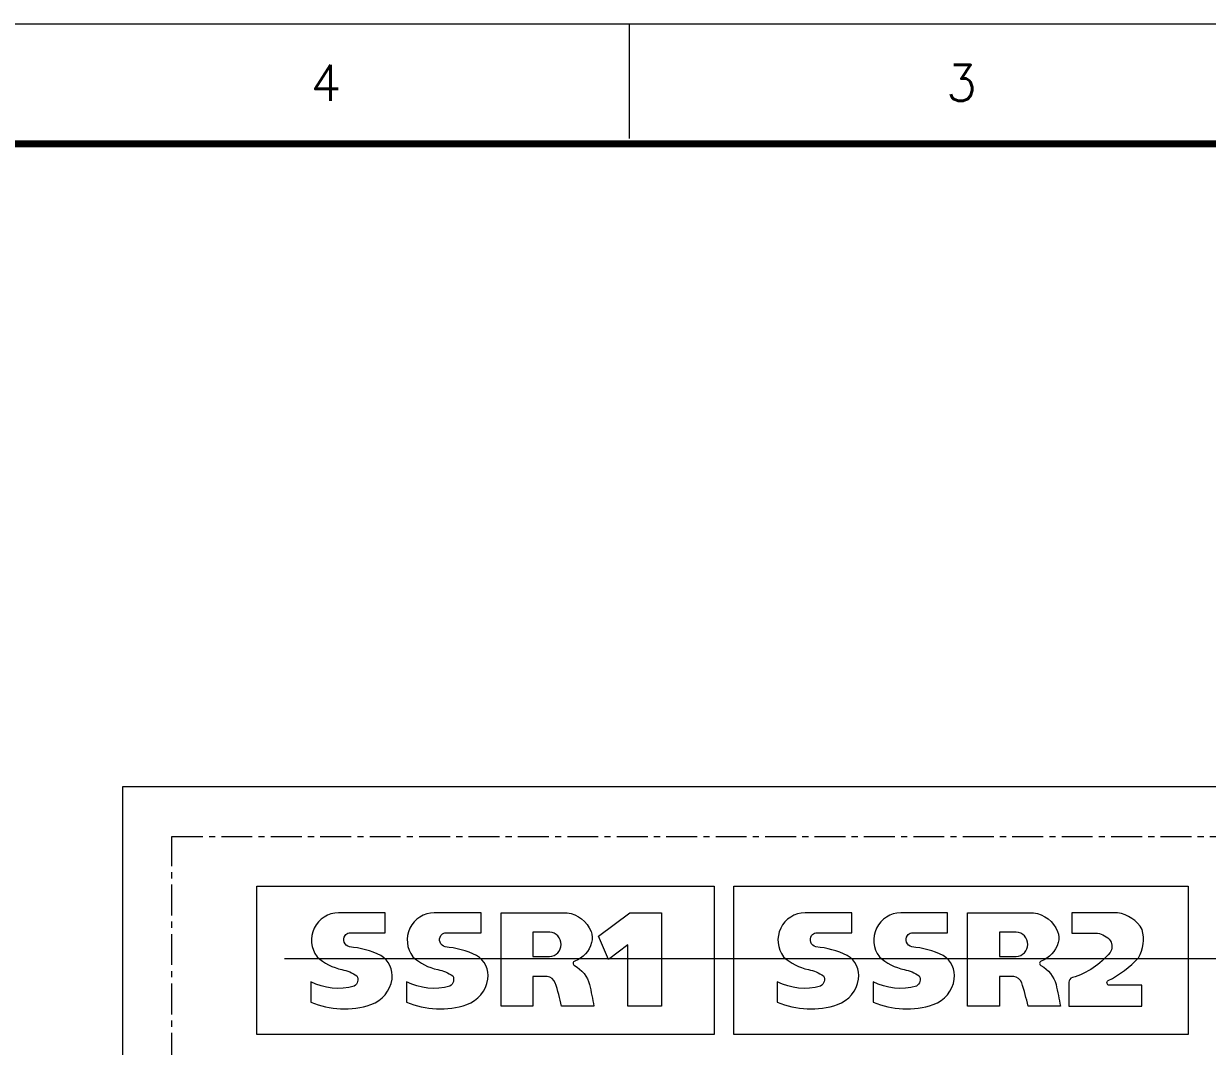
# Model space of a CAD drawing. Extents: x 105 to 1195, y -174 to 82.
# Drawn here: x 851.55 to 899.45, y -61.66 to -20.29 of the extents above; entities that cross this region are included whole.
import ezdxf

# ---------------------------------------------------------------- set-up
doc = ezdxf.new("R2010")
doc.units = 0
doc.header["$MEASUREMENT"] = 0
doc.linetypes.add('AUSGEZOGEN', pattern=[0])
doc.linetypes.add('CENTER', pattern=[2, 1.25, -0.25, 0.25, -0.25])
doc.layers.get('0').update_dxf_attribs({"linetype": 'AUSGEZOGEN'})
doc.layers.add('COM', color=1, linetype='Continuous')
doc.layers.add('D', color=4, linetype='Continuous')
doc.styles.add('ROMANS', font='romans')

# ---------------------------------------------------------------- blocks, each defined once
blk = doc.blocks.new('0')
at = {"lineweight": 5}
for p, q in [((0, 65.2), (0, 0)), ((86, 65.2), (0, 65.2))]:
    blk.add_line(p, q, dxfattribs=at)
at = {"linetype": 'CENTER', "lineweight": 5}
blk.add_lwpolyline([(84, 63.2), (84, 8), (2, 8), (2, 63.2)], close=True, dxfattribs=at)
at = {"lineweight": 5}
for points in [[(23.935, 61.19), (23.935, 55.19), (5.43, 55.19), (5.43, 61.19)], [(43.124, 55.19), (24.735, 55.19), (24.735, 61.19), (43.124, 61.19)], [(21.811, 56.328), (20.451, 56.328), (20.451, 58.815), (19.666, 58.225), (19.263, 59.16), (20.523, 60.106), (21.811, 60.106)]]:
    blk.add_lwpolyline(points, close=True, dxfattribs=at)
for points in [[(10.903, 57.429, 0.305364), (10.447, 58.381, 0.090968), (9.18, 58.727, -0.517209), (9.004, 59.191, -0.201863), (9.17, 59.301), (10.631, 59.301), (10.631, 60.106), (8.738, 60.106, 0.621852), (7.872, 58.332, 0.136877), (8.876, 57.811, -0.100033), (9.486, 57.554, -0.400504), (9.371, 57.146, -0.194232), (7.617, 57.317), (7.617, 56.499, 0.186866), (10.051, 56.396, 0.283459)], [(11.748, 58.332, 0.136877), (12.752, 57.811, -0.100033), (13.362, 57.554, -0.400504), (13.247, 57.146, -0.194232), (11.493, 57.317), (11.493, 56.499, 0.186866), (13.927, 56.396, 0.283459), (14.779, 57.429, 0.305364), (14.323, 58.381, 0.090968), (13.056, 58.727, -0.517209), (12.88, 59.191, -0.201863), (13.046, 59.301), (14.507, 59.301), (14.507, 60.106), (12.614, 60.106, 0.621852)], [(18.294, 58.154, 0.64533), (18.284, 57.972, -0.212796), (18.896, 57.203, -0.009564), (19.073, 56.328), (17.765, 56.328, 0.026669), (17.505, 57.279, 0.263711), (17.182, 57.529), (16.606, 57.529), (16.606, 56.328), (15.315, 56.328), (15.315, 60.106), (17.987, 60.106, -0.270844), (18.957, 59.352, -0.166118), (18.98, 58.9, -0.237164)], [(26.748, 58.332, 0.136877), (27.753, 57.811, -0.100033), (28.362, 57.554, -0.400504), (28.247, 57.146, -0.194232), (26.493, 57.317), (26.493, 56.499, 0.186866), (28.928, 56.396, 0.283459), (29.779, 57.429, 0.305364), (29.324, 58.381, 0.090968), (28.056, 58.727, -0.517209), (27.881, 59.191, -0.201863), (28.047, 59.301), (29.508, 59.301), (29.508, 60.106), (27.615, 60.106, 0.621852)], [(31.757, 59.191, -0.201863), (31.923, 59.301), (33.384, 59.301), (33.384, 60.106), (31.491, 60.106, 0.621852), (30.624, 58.332, 0.136877), (31.629, 57.811, -0.100033), (32.238, 57.554, -0.400504), (32.123, 57.146, -0.194232), (30.369, 57.317), (30.369, 56.499, 0.186866), (32.804, 56.396, 0.283459), (33.655, 57.429, 0.305364), (33.2, 58.381, 0.090968), (31.932, 58.727, -0.517209)], [(34.192, 60.106), (36.863, 60.106, -0.270844), (37.833, 59.352, -0.166118), (37.857, 58.9, -0.237164), (37.171, 58.154, 0.64533), (37.161, 57.972, -0.212796), (37.772, 57.203, -0.009564), (37.95, 56.328), (36.641, 56.328, 0.026669), (36.381, 57.279, 0.263711), (36.058, 57.529), (35.483, 57.529), (35.483, 56.328), (34.192, 56.328)], [(39.955, 58.497, -0.151297), (38.433, 57.488, 0.332922), (38.29, 57.296), (38.29, 56.328), (41.238, 56.328), (41.238, 57.177), (39.932, 57.177, -0.790676), (39.887, 57.366, 0.090624), (41.109, 58.288, 0.192393), (41.259, 59.434, 0.228472), (40.262, 60.106), (38.411, 60.106), (38.411, 59.28), (39.452, 59.28, -0.198159), (39.966, 58.981, -0.290646)], [(16.606, 58.334), (17.281, 58.334, 0.936993), (17.283, 59.328), (16.606, 59.328)], [(35.483, 58.334), (36.158, 58.334, 0.936993), (36.159, 59.328), (35.483, 59.328)]]:
    blk.add_lwpolyline(points, format="xyb", close=True, dxfattribs=at)

msp = doc.modelspace()

# ---------------------------------------------------------------- linework, layer by layer
at = {"layer": 'COM', "color": 6, "lineweight": 5}
msp.add_line((935.242, -58.12), (862.105, -58.12), dxfattribs=at)
at = {"layer": 'D', "lineweight": 9}
for p, q in [((742.378, -20.285), (959.595, -20.285)), ((876.058, -20.285), (876.058, -24.93))]:
    msp.add_line(p, q, dxfattribs=at)
at = {"layer": 'D', "lineweight": 9, "const_width": 0.285}
msp.add_lwpolyline([(953.1, -25.141), (747.847, -25.141), (747.847, -169.021), (953.1, -169.021), (953.1, -25.141)], dxfattribs=at)

# ---------------------------------------------------------------- block references
at = {"lineweight": 5}
msp.add_blockref('0', (855.553, -116.366), dxfattribs=at)

# ---------------------------------------------------------------- texts
at = {"layer": 'D', "lineweight": 9, "style": 'ROMANS'}
for s, p in [('4', (863.16, -23.408)), ('3', (888.874, -23.408))]:
    msp.add_text(s, height=1.452, dxfattribs=at).set_placement(p)

doc.saveas('drawing.dxf')
